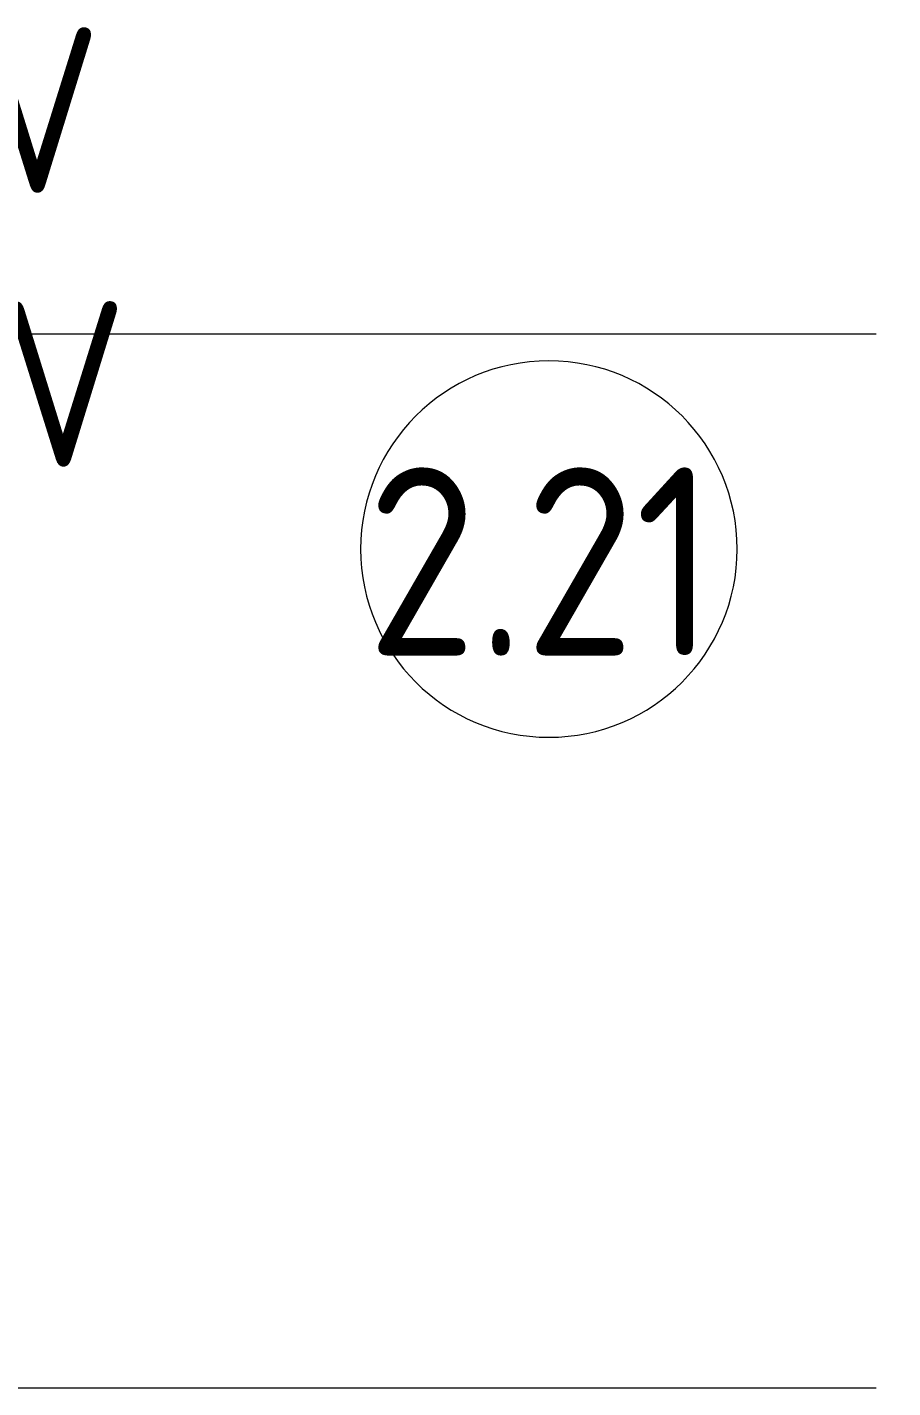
# Model space of a CAD drawing. Header units: millimetres. Extents: x -2911 to 185427, y -8553 to 29000.
# Drawn here: x 1961 to 3110, y 12000 to 13807 of the extents above; entities that cross this region are included whole.
import ezdxf

# ---------------------------------------------------------------- set-up
doc = ezdxf.new("R2010")
doc.units = ezdxf.units.MM
doc.linetypes.add('Осевая', pattern=[3175, 635, -476.25, 1587.5, -476.25])
for name, color, linetype, lineweight in [('A-AREA-IDEN', 7, 'Continuous', 9), ('E-ELEC-FIXT-IDEN', 7, 'Continuous', 9), ('Оси-2', 7, 'Осевая', 9)]:
    doc.layers.add(name, color=color, linetype=linetype, lineweight=lineweight)
doc.styles.add('GOST Common', font='GOST_Common.ttf', dxfattribs={"width": 0.9, "height": 220})
doc.styles.add('GOST Common_1', font='GOST_Common.ttf', dxfattribs={"width": 0.9, "height": 250})

# ---------------------------------------------------------------- blocks, each defined once
blk = doc.blocks.new('Марка_Помещения - Номер-25198446-План размещения напольных электротехнических лючков и розеток 2 этажа в осях 1-12')
at = {"layer": 'A-AREA-IDEN'}
for start, end in [(360, 180), (180, 360)]:
    blk.add_arc((0, 0), 2.5, start, end, dxfattribs=at)

msp = doc.modelspace()

# ---------------------------------------------------------------- linework, layer by layer
at = {"layer": 'Оси-2'}
for p, q in [((389, 13400), (35390, 13400)), ((389, 12000), (35390, 12000))]:
    msp.add_line(p, q, dxfattribs=at)

# ---------------------------------------------------------------- block references
at = {"layer": 'A-AREA-IDEN', "xscale": 99.99999999999993, "yscale": 99.99999999999993, "zscale": 99.99999999999993}
msp.add_blockref('Марка_Помещения - Номер-25198446-План размещения напольных электротехнических лючков и розеток 2 этажа в осях 1-12', (2653.5, 13114.1), dxfattribs=at)

# ---------------------------------------------------------------- texts
at = {"layer": 'A-AREA-IDEN', "insert": (2411.6, 13222.6), "char_height": 250, "width": 606.076, "attachment_point": 1, "style": 'GOST Common_1'}
msp.add_mtext('2.21', dxfattribs=at)
at = {"layer": 'E-ELEC-FIXT-IDEN', "char_height": 220, "attachment_point": 1, "style": 'GOST Common'}
for s, insert, width in [('   1: 220 V', (744.7, 13807.3), 1291.519), ('   2: 220 V', (744.7, 13443.5), 1342.025)]:
    msp.add_mtext(s, dxfattribs=dict(at, insert=insert, width=width))

doc.saveas('drawing.dxf')
